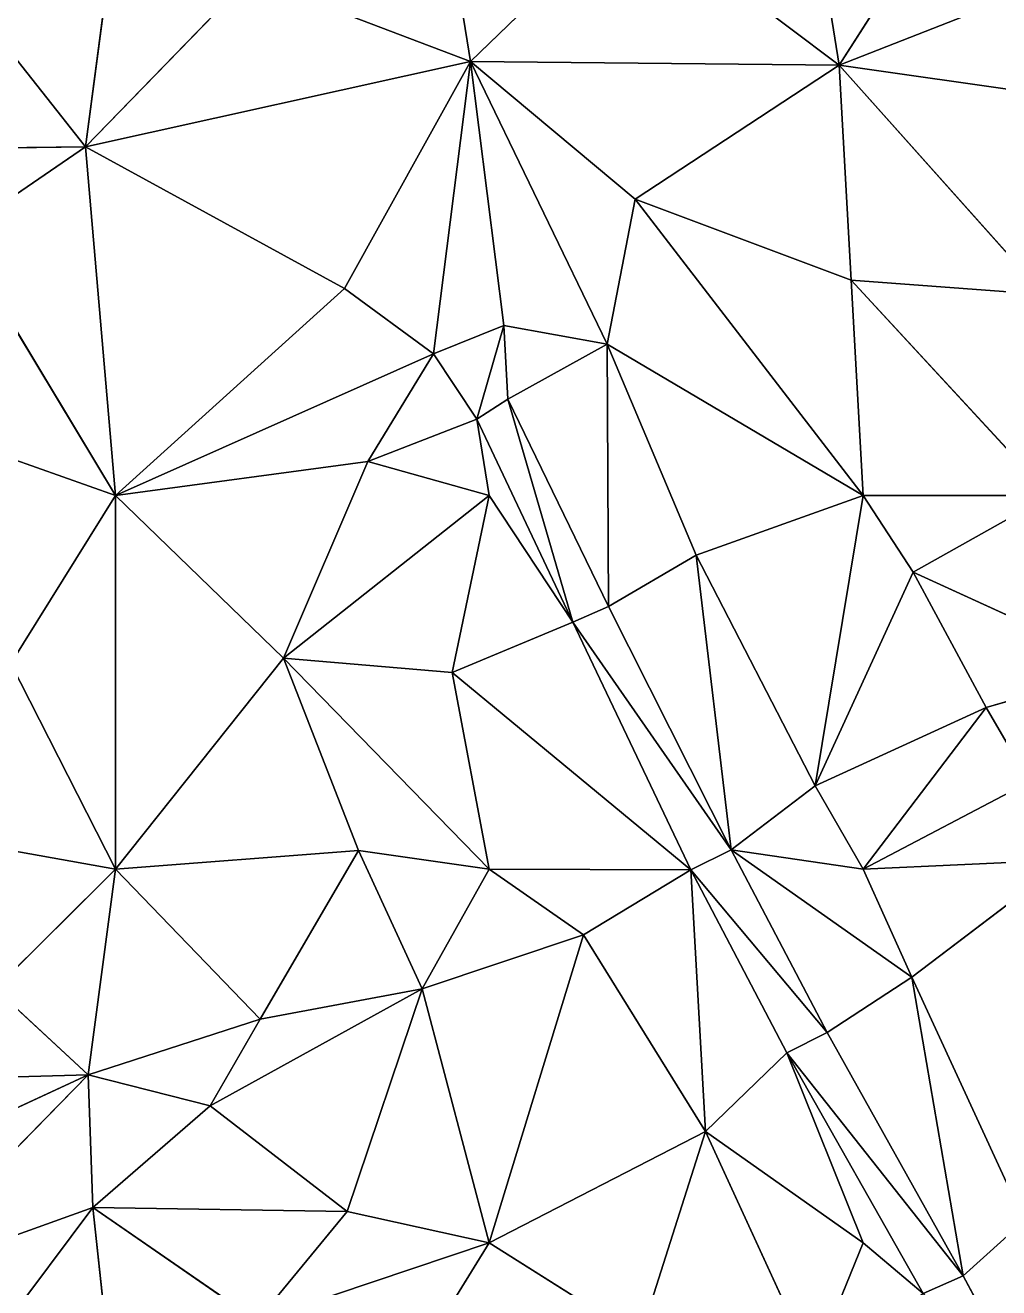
# Model space of a CAD drawing. Header units: metres. Extents: x 0 to 613718, y 0 to 269741.
# Drawn here: x 612123 to 612644, y 268549 to 269225 of the extents above; entities that cross this region are included whole.
import ezdxf

# ---------------------------------------------------------------- set-up
doc = ezdxf.new("R2010")
doc.units = ezdxf.units.M
doc.layers.get('0').update_dxf_attribs({"color": 13, "true_color": 0xff5454})

# ---------------------------------------------------------------- blocks, each defined once
blk = doc.blocks.new('Group1_1')
for p, q in [((612361.11, 269205.61, 248.23), (612336.89, 269354.88, 248.02)), ((612558.26, 269203.69, 248.79), (612633.22, 269320.52, 248.98)), ((612543.44, 269296, 248.7), (612558.26, 269203.69, 248.79)), ((612446.22, 269288.12, 248.4), (612361.11, 269205.61, 248.23)), ((612446.22, 269288.12, 248.4), (612558.26, 269203.69, 248.79)), ((612154.92, 269159.98, 247.8), (612167.46, 269254.38, 247.74)), ((612154.92, 269159.98, 247.8), (612084.75, 269248.99, 247.52)), ((612154.92, 269159.98, 247.8), (612242.97, 269250.54, 247.92)), ((612242.97, 269250.54, 247.92), (612361.11, 269205.61, 248.23)), ((612650.4, 269239.89, 249.09), (612558.26, 269203.69, 248.79)), ((612361.11, 269205.61, 248.23), (612154.92, 269159.98, 247.8)), ((612361.11, 269205.61, 248.23), (612293.56, 269084.03, 248.12)), ((612341.27, 269049.21, 248.22), (612361.11, 269205.61, 248.23)), ((612361.11, 269205.61, 248.23), (612378.9, 269064.26, 248.31)), ((612434.09, 269054.23, 248.43), (612361.11, 269205.61, 248.23)), ((612449.14, 269132, 248.48), (612361.11, 269205.61, 248.23)), ((612558.26, 269203.69, 248.79), (612361.11, 269205.61, 248.23)), ((612449.14, 269132, 248.48), (612558.26, 269203.69, 248.79)), ((612558.26, 269203.69, 248.79), (612664.67, 269188.52, 249.14)), ((612558.26, 269203.69, 248.79), (612564.67, 269088.52, 248.8)), ((612667.88, 269080.93, 249.12), (612558.26, 269203.69, 248.79)), ((612154.92, 269159.98, 247.8), (612011.13, 269158, 247.3)), ((612154.92, 269159.98, 247.8), (612086.74, 269113.16, 247.64)), ((612171.08, 268973.34, 247.89), (612154.92, 269159.98, 247.8)), ((612154.92, 269159.98, 247.8), (612293.56, 269084.03, 248.12)), ((612434.09, 269054.23, 248.43), (612449.14, 269132, 248.48)), ((612571.08, 268973.34, 248.73), (612449.14, 269132, 248.48)), ((612449.14, 269132, 248.48), (612564.67, 269088.52, 248.8)), ((612086.74, 269113.16, 247.64), (612171.08, 268973.34, 247.89)), ((612564.67, 269088.52, 248.8), (612667.88, 269080.93, 249.12)), ((612564.67, 269088.52, 248.8), (612671.08, 268973.34, 249.04)), ((612564.67, 269088.52, 248.8), (612571.08, 268973.34, 248.73)), ((612293.56, 269084.03, 248.12), (612171.08, 268973.34, 247.89)), ((612341.27, 269049.21, 248.22), (612293.56, 269084.03, 248.12)), ((612378.9, 269064.26, 248.31), (612341.27, 269049.21, 248.22)), ((612364.37, 269014.15, 248.26), (612378.9, 269064.26, 248.31)), ((612378.9, 269064.26, 248.31), (612434.09, 269054.23, 248.43)), ((612381.09, 269024.9, 248.3), (612378.9, 269064.26, 248.31)), ((612434.09, 269054.23, 248.43), (612381.09, 269024.9, 248.3)), ((612434.09, 269054.23, 248.43), (612571.08, 268973.34, 248.73)), ((612481.76, 268941.34, 248.48), (612434.09, 269054.23, 248.43)), ((612434.09, 269054.23, 248.43), (612434.83, 268913.84, 248.36)), ((612171.08, 268973.34, 247.89), (612341.27, 269049.21, 248.22)), ((612341.27, 269049.21, 248.22), (612306.15, 268991.51, 248.13)), ((612364.37, 269014.15, 248.26), (612341.27, 269049.21, 248.22)), ((612364.37, 269014.15, 248.26), (612381.09, 269024.9, 248.3)), ((612434.83, 268913.84, 248.36), (612381.09, 269024.9, 248.3)), ((612381.09, 269024.9, 248.3), (612415.72, 268905.49, 248.31)), ((612306.15, 268991.51, 248.13), (612364.37, 269014.15, 248.26)), ((612371.08, 268973.34, 248.26), (612364.37, 269014.15, 248.26)), ((612364.37, 269014.15, 248.26), (612415.72, 268905.49, 248.31)), ((612072.17, 269008.29, 247.67), (612171.08, 268973.34, 247.89)), ((612171.08, 268973.34, 247.89), (612306.15, 268991.51, 248.13)), ((612306.15, 268991.51, 248.13), (612260.99, 268886.15, 248)), ((612371.08, 268973.34, 248.26), (612306.15, 268991.51, 248.13)), ((612115.11, 268883.36, 247.78), (612171.08, 268973.34, 247.89)), ((612171.08, 268773.34, 247.81), (612171.08, 268973.34, 247.89)), ((612171.08, 268973.34, 247.89), (612260.99, 268886.15, 248)), ((612260.99, 268886.15, 248), (612371.08, 268973.34, 248.26)), ((612351.3, 268878.62, 248.16), (612371.08, 268973.34, 248.26)), ((612371.08, 268973.34, 248.26), (612415.72, 268905.49, 248.31)), ((612571.08, 268973.34, 248.73), (612481.76, 268941.34, 248.48)), ((612571.08, 268973.34, 248.73), (612545.4, 268817.89, 248.51)), ((612597.92, 268932.25, 248.77), (612571.08, 268973.34, 248.73)), ((612571.08, 268973.34, 248.73), (612671.08, 268973.34, 249.04)), ((612671.08, 268973.34, 249.04), (612597.92, 268932.25, 248.77)), ((612434.83, 268913.84, 248.36), (612481.76, 268941.34, 248.48)), ((612481.76, 268941.34, 248.48), (612545.4, 268817.89, 248.51)), ((612481.76, 268941.34, 248.48), (612500.51, 268783.68, 248.38)), ((612597.92, 268932.25, 248.77), (612545.4, 268817.89, 248.51)), ((612637.04, 268859.85, 248.79), (612597.92, 268932.25, 248.77)), ((612597.92, 268932.25, 248.77), (612710, 268881, 249.04)), ((612415.72, 268905.49, 248.31), (612434.83, 268913.84, 248.36)), ((612434.83, 268913.84, 248.36), (612500.51, 268783.68, 248.38)), ((612351.3, 268878.62, 248.16), (612415.72, 268905.49, 248.31)), ((612415.72, 268905.49, 248.31), (612479.01, 268772.94, 248.33)), ((612500.51, 268783.68, 248.38), (612415.72, 268905.49, 248.31)), ((612115.11, 268883.36, 247.78), (612171.08, 268773.34, 247.81)), ((612260.99, 268886.15, 248), (612171.08, 268773.34, 247.81)), ((612351.3, 268878.62, 248.16), (612260.99, 268886.15, 248)), ((612260.99, 268886.15, 248), (612371.08, 268773.34, 248.12)), ((612301.13, 268783.29, 248.01), (612260.99, 268886.15, 248)), ((612371.08, 268773.34, 248.12), (612351.3, 268878.62, 248.16)), ((612479.01, 268772.94, 248.33), (612351.3, 268878.62, 248.16)), ((612637.04, 268859.85, 248.79), (612710, 268881, 249.04)), ((612545.4, 268817.89, 248.51), (612637.04, 268859.85, 248.79)), ((612637.04, 268859.85, 248.79), (612571.08, 268773.34, 248.52)), ((612660.23, 268820.1, 248.8), (612637.04, 268859.85, 248.79)), ((612500.51, 268783.68, 248.38), (612545.4, 268817.89, 248.51)), ((612545.4, 268817.89, 248.51), (612571.08, 268773.34, 248.52)), ((612571.08, 268773.34, 248.52), (612660.23, 268820.1, 248.8)), ((612171.08, 268773.34, 247.81), (612096.22, 268786.66, 247.72)), ((612301.13, 268783.29, 248.01), (612171.08, 268773.34, 247.81)), ((612248.44, 268692.98, 247.86), (612301.13, 268783.29, 248.01)), ((612371.08, 268773.34, 248.12), (612301.13, 268783.29, 248.01)), ((612301.13, 268783.29, 248.01), (612335.13, 268709.19, 248)), ((612479.01, 268772.94, 248.33), (612500.51, 268783.68, 248.38)), ((612500.51, 268783.68, 248.38), (612551.86, 268685.76, 248.35)), ((612597.16, 268715.55, 248.49), (612500.51, 268783.68, 248.38)), ((612571.08, 268773.34, 248.52), (612500.51, 268783.68, 248.38)), ((612571.08, 268773.34, 248.52), (612679.94, 268778.27, 248.79)), ((612679.94, 268778.27, 248.79), (612597.16, 268715.55, 248.49)), ((612171.08, 268773.34, 247.81), (612106.68, 268709.26, 247.69)), ((612171.08, 268773.34, 247.81), (612156.41, 268663.26, 247.72)), ((612171.08, 268773.34, 247.81), (612248.44, 268692.98, 247.86)), ((612335.13, 268709.19, 248), (612371.08, 268773.34, 248.12)), ((612371.08, 268773.34, 248.12), (612479.01, 268772.94, 248.33)), ((612371.08, 268773.34, 248.12), (612421.55, 268738.13, 248.18)), ((612479.01, 268772.94, 248.33), (612421.55, 268738.13, 248.18)), ((612479.01, 268772.94, 248.33), (612530.36, 268675.02, 248.3)), ((612551.86, 268685.76, 248.35), (612479.01, 268772.94, 248.33)), ((612479.01, 268772.94, 248.33), (612486.77, 268632.77, 248.14)), ((612597.16, 268715.55, 248.49), (612571.08, 268773.34, 248.52)), ((612421.55, 268738.13, 248.18), (612335.13, 268709.19, 248)), ((612421.55, 268738.13, 248.18), (612371.08, 268573.34, 247.86)), ((612421.55, 268738.13, 248.18), (612486.77, 268632.77, 248.14)), ((612551.86, 268685.76, 248.35), (612597.16, 268715.55, 248.49)), ((612657.36, 268585.1, 248.38), (612597.16, 268715.55, 248.49)), ((612597.16, 268715.55, 248.49), (612624.7, 268555.6, 248.24)), ((612156.41, 268663.26, 247.72), (612106.68, 268709.26, 247.69)), ((612221.74, 268646.51, 247.78), (612335.13, 268709.19, 248)), ((612335.13, 268709.19, 248), (612248.44, 268692.98, 247.86)), ((612335.13, 268709.19, 248), (612294.95, 268590.03, 247.8)), ((612335.13, 268709.19, 248), (612371.08, 268573.34, 247.86)), ((612156.41, 268663.26, 247.72), (612248.44, 268692.98, 247.86)), ((612248.44, 268692.98, 247.86), (612221.74, 268646.51, 247.78)), ((612530.36, 268675.02, 248.3), (612551.86, 268685.76, 248.35)), ((612624.7, 268555.6, 248.24), (612551.86, 268685.76, 248.35)), ((612486.77, 268632.77, 248.14), (612530.36, 268675.02, 248.3)), ((612530.36, 268675.02, 248.3), (612624.7, 268555.6, 248.24)), ((612571.08, 268573.34, 248.17), (612530.36, 268675.02, 248.3)), ((612530.36, 268675.02, 248.3), (612603.2, 268546.05, 248.17)), ((612010.46, 268659.06, 247.49), (612156.41, 268663.26, 247.72)), ((612156.41, 268663.26, 247.72), (612031.83, 268605.37, 247.49)), ((612048.11, 268552.37, 247.47), (612156.41, 268663.26, 247.72)), ((612156.41, 268663.26, 247.72), (612221.74, 268646.51, 247.78)), ((612158.98, 268592.12, 247.66), (612156.41, 268663.26, 247.72)), ((612221.74, 268646.51, 247.78), (612158.98, 268592.12, 247.66)), ((612294.95, 268590.03, 247.8), (612221.74, 268646.51, 247.78)), ((612371.08, 268573.34, 247.86), (612486.77, 268632.77, 248.14)), ((612486.77, 268632.77, 248.14), (612451.65, 268522.38, 247.86)), ((612486.77, 268632.77, 248.14), (612571.08, 268573.34, 248.17)), ((612544.47, 268507.33, 247.95), (612486.77, 268632.77, 248.14)), ((612158.98, 268592.12, 247.66), (612048.11, 268552.37, 247.47)), ((612158.98, 268592.12, 247.66), (612064.85, 268466.61, 247.39)), ((612158.98, 268592.12, 247.66), (612294.95, 268590.03, 247.8)), ((612171.53, 268474.97, 247.49), (612158.98, 268592.12, 247.66)), ((612158.98, 268592.12, 247.66), (612246.84, 268531.45, 247.66)), ((612246.84, 268531.45, 247.66), (612294.95, 268590.03, 247.8)), ((612371.08, 268573.34, 247.86), (612294.95, 268590.03, 247.8)), ((612624.7, 268555.6, 248.24), (612657.36, 268585.1, 248.38)), ((612371.08, 268573.34, 247.86), (612246.84, 268531.45, 247.66)), ((612315.72, 268483.57, 247.63), (612371.08, 268573.34, 247.86)), ((612371.08, 268573.34, 247.86), (612451.65, 268522.38, 247.86)), ((612571.08, 268573.34, 248.17), (612544.47, 268507.33, 247.95)), ((612603.2, 268546.05, 248.17), (612571.08, 268573.34, 248.17)), ((612624.7, 268555.6, 248.24), (612603.2, 268546.05, 248.17)), ((612691.57, 268431.41, 247.99), (612624.7, 268555.6, 248.24))]:
    blk.add_line(p, q)
mesh = blk.add_polyface()
corners = [(612361.11, 269205.61, 248.23), (612336.89, 269354.88, 248.02), (612242.97, 269250.54, 247.92)]
mesh.append_faces([[corners[k] for k in face] for face in [(0, 1, 2)]])
mesh = blk.add_polyface()
corners = [(612446.22, 269288.12, 248.4), (612336.89, 269354.88, 248.02), (612361.11, 269205.61, 248.23)]
mesh.append_faces([[corners[k] for k in face] for face in [(0, 1, 2)]])
mesh = blk.add_polyface()
corners = [(612633.22, 269320.52, 248.98), (612543.44, 269296, 248.7), (612558.26, 269203.69, 248.79)]
mesh.append_faces([[corners[k] for k in face] for face in [(0, 1, 2)]])
mesh = blk.add_polyface()
corners = [(612650.4, 269239.89, 249.09), (612633.22, 269320.52, 248.98), (612558.26, 269203.69, 248.79)]
mesh.append_faces([[corners[k] for k in face] for face in [(0, 1, 2)]])
mesh = blk.add_polyface()
corners = [(612558.26, 269203.69, 248.79), (612543.44, 269296, 248.7), (612446.22, 269288.12, 248.4)]
mesh.append_faces([[corners[k] for k in face] for face in [(0, 1, 2)]])
mesh = blk.add_polyface()
corners = [(612558.26, 269203.69, 248.79), (612446.22, 269288.12, 248.4), (612361.11, 269205.61, 248.23)]
mesh.append_faces([[corners[k] for k in face] for face in [(0, 1, 2)]])
mesh = blk.add_polyface()
corners = [(612167.46, 269254.38, 247.74), (612084.75, 269248.99, 247.52), (612154.92, 269159.98, 247.8)]
mesh.append_faces([[corners[k] for k in face] for face in [(0, 1, 2)]])
mesh = blk.add_polyface()
corners = [(612242.97, 269250.54, 247.92), (612167.46, 269254.38, 247.74), (612154.92, 269159.98, 247.8)]
mesh.append_faces([[corners[k] for k in face] for face in [(0, 1, 2)]])
mesh = blk.add_polyface()
corners = [(612154.92, 269159.98, 247.8), (612084.75, 269248.99, 247.52), (612011.13, 269158, 247.3)]
mesh.append_faces([[corners[k] for k in face] for face in [(0, 1, 2)]])
mesh = blk.add_polyface()
corners = [(612361.11, 269205.61, 248.23), (612242.97, 269250.54, 247.92), (612154.92, 269159.98, 247.8)]
mesh.append_faces([[corners[k] for k in face] for face in [(0, 1, 2)]])
mesh = blk.add_polyface()
corners = [(612664.67, 269188.52, 249.14), (612650.4, 269239.89, 249.09), (612558.26, 269203.69, 248.79)]
mesh.append_faces([[corners[k] for k in face] for face in [(0, 1, 2)]])
mesh = blk.add_polyface()
corners = [(612361.11, 269205.61, 248.23), (612154.92, 269159.98, 247.8), (612293.56, 269084.03, 248.12)]
mesh.append_faces([[corners[k] for k in face] for face in [(0, 1, 2)]])
mesh = blk.add_polyface()
corners = [(612361.11, 269205.61, 248.23), (612293.56, 269084.03, 248.12), (612341.27, 269049.21, 248.22)]
mesh.append_faces([[corners[k] for k in face] for face in [(0, 1, 2)]])
mesh = blk.add_polyface()
corners = [(612378.9, 269064.26, 248.31), (612361.11, 269205.61, 248.23), (612341.27, 269049.21, 248.22)]
mesh.append_faces([[corners[k] for k in face] for face in [(0, 1, 2)]])
mesh = blk.add_polyface()
corners = [(612434.09, 269054.23, 248.43), (612361.11, 269205.61, 248.23), (612378.9, 269064.26, 248.31)]
mesh.append_faces([[corners[k] for k in face] for face in [(0, 1, 2)]])
mesh = blk.add_polyface()
corners = [(612449.14, 269132, 248.48), (612361.11, 269205.61, 248.23), (612434.09, 269054.23, 248.43)]
mesh.append_faces([[corners[k] for k in face] for face in [(0, 1, 2)]])
mesh = blk.add_polyface()
corners = [(612558.26, 269203.69, 248.79), (612361.11, 269205.61, 248.23), (612449.14, 269132, 248.48)]
mesh.append_faces([[corners[k] for k in face] for face in [(0, 1, 2)]])
mesh = blk.add_polyface()
corners = [(612564.67, 269088.52, 248.8), (612558.26, 269203.69, 248.79), (612449.14, 269132, 248.48)]
mesh.append_faces([[corners[k] for k in face] for face in [(0, 1, 2)]])
mesh = blk.add_polyface()
corners = [(612667.88, 269080.93, 249.12), (612558.26, 269203.69, 248.79), (612564.67, 269088.52, 248.8)]
mesh.append_faces([[corners[k] for k in face] for face in [(0, 1, 2)]])
mesh = blk.add_polyface()
corners = [(612667.88, 269080.93, 249.12), (612664.67, 269188.52, 249.14), (612558.26, 269203.69, 248.79)]
mesh.append_faces([[corners[k] for k in face] for face in [(0, 1, 2)]])
mesh = blk.add_polyface()
corners = [(612154.92, 269159.98, 247.8), (612011.13, 269158, 247.3), (612086.74, 269113.16, 247.64)]
mesh.append_faces([[corners[k] for k in face] for face in [(0, 1, 2)]])
mesh = blk.add_polyface()
corners = [(612171.08, 268973.34, 247.89), (612154.92, 269159.98, 247.8), (612086.74, 269113.16, 247.64)]
mesh.append_faces([[corners[k] for k in face] for face in [(0, 1, 2)]])
mesh = blk.add_polyface()
corners = [(612293.56, 269084.03, 248.12), (612154.92, 269159.98, 247.8), (612171.08, 268973.34, 247.89)]
mesh.append_faces([[corners[k] for k in face] for face in [(0, 1, 2)]])
mesh = blk.add_polyface()
corners = [(612571.08, 268973.34, 248.73), (612449.14, 269132, 248.48), (612434.09, 269054.23, 248.43)]
mesh.append_faces([[corners[k] for k in face] for face in [(0, 1, 2)]])
mesh = blk.add_polyface()
corners = [(612571.08, 268973.34, 248.73), (612564.67, 269088.52, 248.8), (612449.14, 269132, 248.48)]
mesh.append_faces([[corners[k] for k in face] for face in [(0, 1, 2)]])
mesh = blk.add_polyface()
corners = [(612171.08, 268973.34, 247.89), (612086.74, 269113.16, 247.64), (612072.17, 269008.29, 247.67)]
mesh.append_faces([[corners[k] for k in face] for face in [(0, 1, 2)]])
mesh = blk.add_polyface()
corners = [(612671.08, 268973.34, 249.04), (612667.88, 269080.93, 249.12), (612564.67, 269088.52, 248.8)]
mesh.append_faces([[corners[k] for k in face] for face in [(0, 1, 2)]])
mesh = blk.add_polyface()
corners = [(612671.08, 268973.34, 249.04), (612564.67, 269088.52, 248.8), (612571.08, 268973.34, 248.73)]
mesh.append_faces([[corners[k] for k in face] for face in [(0, 1, 2)]])
mesh = blk.add_polyface()
corners = [(612341.27, 269049.21, 248.22), (612293.56, 269084.03, 248.12), (612171.08, 268973.34, 247.89)]
mesh.append_faces([[corners[k] for k in face] for face in [(0, 1, 2)]])
mesh = blk.add_polyface()
corners = [(612378.9, 269064.26, 248.31), (612341.27, 269049.21, 248.22), (612364.37, 269014.15, 248.26)]
mesh.append_faces([[corners[k] for k in face] for face in [(0, 1, 2)]])
mesh = blk.add_polyface()
corners = [(612381.09, 269024.9, 248.3), (612378.9, 269064.26, 248.31), (612364.37, 269014.15, 248.26)]
mesh.append_faces([[corners[k] for k in face] for face in [(0, 1, 2)]])
mesh = blk.add_polyface()
corners = [(612434.09, 269054.23, 248.43), (612378.9, 269064.26, 248.31), (612381.09, 269024.9, 248.3)]
mesh.append_faces([[corners[k] for k in face] for face in [(0, 1, 2)]])
mesh = blk.add_polyface()
corners = [(612434.83, 268913.84, 248.36), (612434.09, 269054.23, 248.43), (612381.09, 269024.9, 248.3)]
mesh.append_faces([[corners[k] for k in face] for face in [(0, 1, 2)]])
mesh = blk.add_polyface()
corners = [(612481.76, 268941.34, 248.48), (612434.09, 269054.23, 248.43), (612434.83, 268913.84, 248.36)]
mesh.append_faces([[corners[k] for k in face] for face in [(0, 1, 2)]])
mesh = blk.add_polyface()
corners = [(612571.08, 268973.34, 248.73), (612434.09, 269054.23, 248.43), (612481.76, 268941.34, 248.48)]
mesh.append_faces([[corners[k] for k in face] for face in [(0, 1, 2)]])
mesh = blk.add_polyface()
corners = [(612341.27, 269049.21, 248.22), (612171.08, 268973.34, 247.89), (612306.15, 268991.51, 248.13)]
mesh.append_faces([[corners[k] for k in face] for face in [(0, 1, 2)]])
mesh = blk.add_polyface()
corners = [(612364.37, 269014.15, 248.26), (612341.27, 269049.21, 248.22), (612306.15, 268991.51, 248.13)]
mesh.append_faces([[corners[k] for k in face] for face in [(0, 1, 2)]])
mesh = blk.add_polyface()
corners = [(612415.72, 268905.49, 248.31), (612381.09, 269024.9, 248.3), (612364.37, 269014.15, 248.26)]
mesh.append_faces([[corners[k] for k in face] for face in [(0, 1, 2)]])
mesh = blk.add_polyface()
corners = [(612434.83, 268913.84, 248.36), (612381.09, 269024.9, 248.3), (612415.72, 268905.49, 248.31)]
mesh.append_faces([[corners[k] for k in face] for face in [(0, 1, 2)]])
mesh = blk.add_polyface()
corners = [(612371.08, 268973.34, 248.26), (612364.37, 269014.15, 248.26), (612306.15, 268991.51, 248.13)]
mesh.append_faces([[corners[k] for k in face] for face in [(0, 1, 2)]])
mesh = blk.add_polyface()
corners = [(612415.72, 268905.49, 248.31), (612364.37, 269014.15, 248.26), (612371.08, 268973.34, 248.26)]
mesh.append_faces([[corners[k] for k in face] for face in [(0, 1, 2)]])
mesh = blk.add_polyface()
corners = [(612171.08, 268973.34, 247.89), (612072.17, 269008.29, 247.67), (612115.11, 268883.36, 247.78)]
mesh.append_faces([[corners[k] for k in face] for face in [(0, 1, 2)]])
mesh = blk.add_polyface()
corners = [(612306.15, 268991.51, 248.13), (612171.08, 268973.34, 247.89), (612260.99, 268886.15, 248)]
mesh.append_faces([[corners[k] for k in face] for face in [(0, 1, 2)]])
mesh = blk.add_polyface()
corners = [(612371.08, 268973.34, 248.26), (612306.15, 268991.51, 248.13), (612260.99, 268886.15, 248)]
mesh.append_faces([[corners[k] for k in face] for face in [(0, 1, 2)]])
mesh = blk.add_polyface()
corners = [(612171.08, 268973.34, 247.89), (612115.11, 268883.36, 247.78), (612171.08, 268773.34, 247.81)]
mesh.append_faces([[corners[k] for k in face] for face in [(0, 1, 2)]])
mesh = blk.add_polyface()
corners = [(612260.99, 268886.15, 248), (612171.08, 268973.34, 247.89), (612171.08, 268773.34, 247.81)]
mesh.append_faces([[corners[k] for k in face] for face in [(0, 1, 2)]])
mesh = blk.add_polyface()
corners = [(612371.08, 268973.34, 248.26), (612260.99, 268886.15, 248), (612351.3, 268878.62, 248.16)]
mesh.append_faces([[corners[k] for k in face] for face in [(0, 1, 2)]])
mesh = blk.add_polyface()
corners = [(612415.72, 268905.49, 248.31), (612371.08, 268973.34, 248.26), (612351.3, 268878.62, 248.16)]
mesh.append_faces([[corners[k] for k in face] for face in [(0, 1, 2)]])
mesh = blk.add_polyface()
corners = [(612571.08, 268973.34, 248.73), (612481.76, 268941.34, 248.48), (612545.4, 268817.89, 248.51)]
mesh.append_faces([[corners[k] for k in face] for face in [(0, 1, 2)]])
mesh = blk.add_polyface()
corners = [(612597.92, 268932.25, 248.77), (612571.08, 268973.34, 248.73), (612545.4, 268817.89, 248.51)]
mesh.append_faces([[corners[k] for k in face] for face in [(0, 1, 2)]])
mesh = blk.add_polyface()
corners = [(612671.08, 268973.34, 249.04), (612571.08, 268973.34, 248.73), (612597.92, 268932.25, 248.77)]
mesh.append_faces([[corners[k] for k in face] for face in [(0, 1, 2)]])
mesh = blk.add_polyface()
corners = [(612710, 268881, 249.04), (612671.08, 268973.34, 249.04), (612597.92, 268932.25, 248.77)]
mesh.append_faces([[corners[k] for k in face] for face in [(0, 1, 2)]])
mesh = blk.add_polyface()
corners = [(612500.51, 268783.68, 248.38), (612481.76, 268941.34, 248.48), (612434.83, 268913.84, 248.36)]
mesh.append_faces([[corners[k] for k in face] for face in [(0, 1, 2)]])
mesh = blk.add_polyface()
corners = [(612545.4, 268817.89, 248.51), (612481.76, 268941.34, 248.48), (612500.51, 268783.68, 248.38)]
mesh.append_faces([[corners[k] for k in face] for face in [(0, 1, 2)]])
mesh = blk.add_polyface()
corners = [(612637.04, 268859.85, 248.79), (612597.92, 268932.25, 248.77), (612545.4, 268817.89, 248.51)]
mesh.append_faces([[corners[k] for k in face] for face in [(0, 1, 2)]])
mesh = blk.add_polyface()
corners = [(612710, 268881, 249.04), (612597.92, 268932.25, 248.77), (612637.04, 268859.85, 248.79)]
mesh.append_faces([[corners[k] for k in face] for face in [(0, 1, 2)]])
mesh = blk.add_polyface()
corners = [(612500.51, 268783.68, 248.38), (612434.83, 268913.84, 248.36), (612415.72, 268905.49, 248.31)]
mesh.append_faces([[corners[k] for k in face] for face in [(0, 1, 2)]])
mesh = blk.add_polyface()
corners = [(612479.01, 268772.94, 248.33), (612415.72, 268905.49, 248.31), (612351.3, 268878.62, 248.16)]
mesh.append_faces([[corners[k] for k in face] for face in [(0, 1, 2)]])
mesh = blk.add_polyface()
corners = [(612500.51, 268783.68, 248.38), (612415.72, 268905.49, 248.31), (612479.01, 268772.94, 248.33)]
mesh.append_faces([[corners[k] for k in face] for face in [(0, 1, 2)]])
mesh = blk.add_polyface()
corners = [(612171.08, 268773.34, 247.81), (612115.11, 268883.36, 247.78), (612096.22, 268786.66, 247.72)]
mesh.append_faces([[corners[k] for k in face] for face in [(0, 1, 2)]])
mesh = blk.add_polyface()
corners = [(612301.13, 268783.29, 248.01), (612260.99, 268886.15, 248), (612171.08, 268773.34, 247.81)]
mesh.append_faces([[corners[k] for k in face] for face in [(0, 1, 2)]])
mesh = blk.add_polyface()
corners = [(612371.08, 268773.34, 248.12), (612351.3, 268878.62, 248.16), (612260.99, 268886.15, 248)]
mesh.append_faces([[corners[k] for k in face] for face in [(0, 1, 2)]])
mesh = blk.add_polyface()
corners = [(612371.08, 268773.34, 248.12), (612260.99, 268886.15, 248), (612301.13, 268783.29, 248.01)]
mesh.append_faces([[corners[k] for k in face] for face in [(0, 1, 2)]])
mesh = blk.add_polyface()
corners = [(612479.01, 268772.94, 248.33), (612351.3, 268878.62, 248.16), (612371.08, 268773.34, 248.12)]
mesh.append_faces([[corners[k] for k in face] for face in [(0, 1, 2)]])
mesh = blk.add_polyface()
corners = [(612710, 268881, 249.04), (612637.04, 268859.85, 248.79), (612660.23, 268820.1, 248.8)]
mesh.append_faces([[corners[k] for k in face] for face in [(0, 1, 2)]])
mesh = blk.add_polyface()
corners = [(612637.04, 268859.85, 248.79), (612545.4, 268817.89, 248.51), (612571.08, 268773.34, 248.52)]
mesh.append_faces([[corners[k] for k in face] for face in [(0, 1, 2)]])
mesh = blk.add_polyface()
corners = [(612660.23, 268820.1, 248.8), (612637.04, 268859.85, 248.79), (612571.08, 268773.34, 248.52)]
mesh.append_faces([[corners[k] for k in face] for face in [(0, 1, 2)]])
mesh = blk.add_polyface()
corners = [(612571.08, 268773.34, 248.52), (612545.4, 268817.89, 248.51), (612500.51, 268783.68, 248.38)]
mesh.append_faces([[corners[k] for k in face] for face in [(0, 1, 2)]])
mesh = blk.add_polyface()
corners = [(612679.94, 268778.27, 248.79), (612660.23, 268820.1, 248.8), (612571.08, 268773.34, 248.52)]
mesh.append_faces([[corners[k] for k in face] for face in [(0, 1, 2)]])
mesh = blk.add_polyface()
corners = [(612171.08, 268773.34, 247.81), (612096.22, 268786.66, 247.72), (612106.68, 268709.26, 247.69)]
mesh.append_faces([[corners[k] for k in face] for face in [(0, 1, 2)]])
mesh = blk.add_polyface()
corners = [(612301.13, 268783.29, 248.01), (612171.08, 268773.34, 247.81), (612248.44, 268692.98, 247.86)]
mesh.append_faces([[corners[k] for k in face] for face in [(0, 1, 2)]])
mesh = blk.add_polyface()
corners = [(612335.13, 268709.19, 248), (612301.13, 268783.29, 248.01), (612248.44, 268692.98, 247.86)]
mesh.append_faces([[corners[k] for k in face] for face in [(0, 1, 2)]])
mesh = blk.add_polyface()
corners = [(612371.08, 268773.34, 248.12), (612301.13, 268783.29, 248.01), (612335.13, 268709.19, 248)]
mesh.append_faces([[corners[k] for k in face] for face in [(0, 1, 2)]])
mesh = blk.add_polyface()
corners = [(612551.86, 268685.76, 248.35), (612500.51, 268783.68, 248.38), (612479.01, 268772.94, 248.33)]
mesh.append_faces([[corners[k] for k in face] for face in [(0, 1, 2)]])
mesh = blk.add_polyface()
corners = [(612597.16, 268715.55, 248.49), (612500.51, 268783.68, 248.38), (612551.86, 268685.76, 248.35)]
mesh.append_faces([[corners[k] for k in face] for face in [(0, 1, 2)]])
mesh = blk.add_polyface()
corners = [(612597.16, 268715.55, 248.49), (612571.08, 268773.34, 248.52), (612500.51, 268783.68, 248.38)]
mesh.append_faces([[corners[k] for k in face] for face in [(0, 1, 2)]])
mesh = blk.add_polyface()
corners = [(612679.94, 268778.27, 248.79), (612571.08, 268773.34, 248.52), (612597.16, 268715.55, 248.49)]
mesh.append_faces([[corners[k] for k in face] for face in [(0, 1, 2)]])
mesh = blk.add_polyface()
corners = [(612679.94, 268778.27, 248.79), (612597.16, 268715.55, 248.49), (612657.36, 268585.1, 248.38)]
mesh.append_faces([[corners[k] for k in face] for face in [(0, 1, 2)]])
mesh = blk.add_polyface()
corners = [(612171.08, 268773.34, 247.81), (612106.68, 268709.26, 247.69), (612156.41, 268663.26, 247.72)]
mesh.append_faces([[corners[k] for k in face] for face in [(0, 1, 2)]])
mesh = blk.add_polyface()
corners = [(612248.44, 268692.98, 247.86), (612171.08, 268773.34, 247.81), (612156.41, 268663.26, 247.72)]
mesh.append_faces([[corners[k] for k in face] for face in [(0, 1, 2)]])
mesh = blk.add_polyface()
corners = [(612421.55, 268738.13, 248.18), (612371.08, 268773.34, 248.12), (612335.13, 268709.19, 248)]
mesh.append_faces([[corners[k] for k in face] for face in [(0, 1, 2)]])
mesh = blk.add_polyface()
corners = [(612479.01, 268772.94, 248.33), (612371.08, 268773.34, 248.12), (612421.55, 268738.13, 248.18)]
mesh.append_faces([[corners[k] for k in face] for face in [(0, 1, 2)]])
mesh = blk.add_polyface()
corners = [(612486.77, 268632.77, 248.14), (612479.01, 268772.94, 248.33), (612421.55, 268738.13, 248.18)]
mesh.append_faces([[corners[k] for k in face] for face in [(0, 1, 2)]])
mesh = blk.add_polyface()
corners = [(612551.86, 268685.76, 248.35), (612479.01, 268772.94, 248.33), (612530.36, 268675.02, 248.3)]
mesh.append_faces([[corners[k] for k in face] for face in [(0, 1, 2)]])
mesh = blk.add_polyface()
corners = [(612530.36, 268675.02, 248.3), (612479.01, 268772.94, 248.33), (612486.77, 268632.77, 248.14)]
mesh.append_faces([[corners[k] for k in face] for face in [(0, 1, 2)]])
mesh = blk.add_polyface()
corners = [(612421.55, 268738.13, 248.18), (612335.13, 268709.19, 248), (612371.08, 268573.34, 247.86)]
mesh.append_faces([[corners[k] for k in face] for face in [(0, 1, 2)]])
mesh = blk.add_polyface()
corners = [(612486.77, 268632.77, 248.14), (612421.55, 268738.13, 248.18), (612371.08, 268573.34, 247.86)]
mesh.append_faces([[corners[k] for k in face] for face in [(0, 1, 2)]])
mesh = blk.add_polyface()
corners = [(612624.7, 268555.6, 248.24), (612597.16, 268715.55, 248.49), (612551.86, 268685.76, 248.35)]
mesh.append_faces([[corners[k] for k in face] for face in [(0, 1, 2)]])
mesh = blk.add_polyface()
corners = [(612657.36, 268585.1, 248.38), (612597.16, 268715.55, 248.49), (612624.7, 268555.6, 248.24)]
mesh.append_faces([[corners[k] for k in face] for face in [(0, 1, 2)]])
mesh = blk.add_polyface()
corners = [(612156.41, 268663.26, 247.72), (612106.68, 268709.26, 247.69), (612010.46, 268659.06, 247.49)]
mesh.append_faces([[corners[k] for k in face] for face in [(0, 1, 2)]])
mesh = blk.add_polyface()
corners = [(612335.13, 268709.19, 248), (612248.44, 268692.98, 247.86), (612221.74, 268646.51, 247.78)]
mesh.append_faces([[corners[k] for k in face] for face in [(0, 1, 2)]])
mesh = blk.add_polyface()
corners = [(612335.13, 268709.19, 248), (612221.74, 268646.51, 247.78), (612294.95, 268590.03, 247.8)]
mesh.append_faces([[corners[k] for k in face] for face in [(0, 1, 2)]])
mesh = blk.add_polyface()
corners = [(612371.08, 268573.34, 247.86), (612335.13, 268709.19, 248), (612294.95, 268590.03, 247.8)]
mesh.append_faces([[corners[k] for k in face] for face in [(0, 1, 2)]])
mesh = blk.add_polyface()
corners = [(612248.44, 268692.98, 247.86), (612156.41, 268663.26, 247.72), (612221.74, 268646.51, 247.78)]
mesh.append_faces([[corners[k] for k in face] for face in [(0, 1, 2)]])
mesh = blk.add_polyface()
corners = [(612624.7, 268555.6, 248.24), (612551.86, 268685.76, 248.35), (612530.36, 268675.02, 248.3)]
mesh.append_faces([[corners[k] for k in face] for face in [(0, 1, 2)]])
mesh = blk.add_polyface()
corners = [(612571.08, 268573.34, 248.17), (612530.36, 268675.02, 248.3), (612486.77, 268632.77, 248.14)]
mesh.append_faces([[corners[k] for k in face] for face in [(0, 1, 2)]])
mesh = blk.add_polyface()
corners = [(612624.7, 268555.6, 248.24), (612530.36, 268675.02, 248.3), (612603.2, 268546.05, 248.17)]
mesh.append_faces([[corners[k] for k in face] for face in [(0, 1, 2)]])
mesh = blk.add_polyface()
corners = [(612603.2, 268546.05, 248.17), (612530.36, 268675.02, 248.3), (612571.08, 268573.34, 248.17)]
mesh.append_faces([[corners[k] for k in face] for face in [(0, 1, 2)]])
mesh = blk.add_polyface()
corners = [(612156.41, 268663.26, 247.72), (612010.46, 268659.06, 247.49), (612031.83, 268605.37, 247.49)]
mesh.append_faces([[corners[k] for k in face] for face in [(0, 1, 2)]])
mesh = blk.add_polyface()
corners = [(612156.41, 268663.26, 247.72), (612031.83, 268605.37, 247.49), (612048.11, 268552.37, 247.47)]
mesh.append_faces([[corners[k] for k in face] for face in [(0, 1, 2)]])
mesh = blk.add_polyface()
corners = [(612158.98, 268592.12, 247.66), (612156.41, 268663.26, 247.72), (612048.11, 268552.37, 247.47)]
mesh.append_faces([[corners[k] for k in face] for face in [(0, 1, 2)]])
mesh = blk.add_polyface()
corners = [(612221.74, 268646.51, 247.78), (612156.41, 268663.26, 247.72), (612158.98, 268592.12, 247.66)]
mesh.append_faces([[corners[k] for k in face] for face in [(0, 1, 2)]])
mesh = blk.add_polyface()
corners = [(612294.95, 268590.03, 247.8), (612221.74, 268646.51, 247.78), (612158.98, 268592.12, 247.66)]
mesh.append_faces([[corners[k] for k in face] for face in [(0, 1, 2)]])
mesh = blk.add_polyface()
corners = [(612486.77, 268632.77, 248.14), (612371.08, 268573.34, 247.86), (612451.65, 268522.38, 247.86)]
mesh.append_faces([[corners[k] for k in face] for face in [(0, 1, 2)]])
mesh = blk.add_polyface()
corners = [(612544.47, 268507.33, 247.95), (612486.77, 268632.77, 248.14), (612451.65, 268522.38, 247.86)]
mesh.append_faces([[corners[k] for k in face] for face in [(0, 1, 2)]])
mesh = blk.add_polyface()
corners = [(612571.08, 268573.34, 248.17), (612486.77, 268632.77, 248.14), (612544.47, 268507.33, 247.95)]
mesh.append_faces([[corners[k] for k in face] for face in [(0, 1, 2)]])
mesh = blk.add_polyface()
corners = [(612158.98, 268592.12, 247.66), (612048.11, 268552.37, 247.47), (612064.85, 268466.61, 247.39)]
mesh.append_faces([[corners[k] for k in face] for face in [(0, 1, 2)]])
mesh = blk.add_polyface()
corners = [(612171.53, 268474.97, 247.49), (612158.98, 268592.12, 247.66), (612064.85, 268466.61, 247.39)]
mesh.append_faces([[corners[k] for k in face] for face in [(0, 1, 2)]])
mesh = blk.add_polyface()
corners = [(612294.95, 268590.03, 247.8), (612158.98, 268592.12, 247.66), (612246.84, 268531.45, 247.66)]
mesh.append_faces([[corners[k] for k in face] for face in [(0, 1, 2)]])
mesh = blk.add_polyface()
corners = [(612246.84, 268531.45, 247.66), (612158.98, 268592.12, 247.66), (612171.53, 268474.97, 247.49)]
mesh.append_faces([[corners[k] for k in face] for face in [(0, 1, 2)]])
mesh = blk.add_polyface()
corners = [(612371.08, 268573.34, 247.86), (612294.95, 268590.03, 247.8), (612246.84, 268531.45, 247.66)]
mesh.append_faces([[corners[k] for k in face] for face in [(0, 1, 2)]])
mesh = blk.add_polyface()
corners = [(612691.57, 268431.41, 247.99), (612657.36, 268585.1, 248.38), (612624.7, 268555.6, 248.24)]
mesh.append_faces([[corners[k] for k in face] for face in [(0, 1, 2)]])
mesh = blk.add_polyface()
corners = [(612371.08, 268573.34, 247.86), (612246.84, 268531.45, 247.66), (612315.72, 268483.57, 247.63)]
mesh.append_faces([[corners[k] for k in face] for face in [(0, 1, 2)]])
mesh = blk.add_polyface()
corners = [(612451.65, 268522.38, 247.86), (612371.08, 268573.34, 247.86), (612315.72, 268483.57, 247.63)]
mesh.append_faces([[corners[k] for k in face] for face in [(0, 1, 2)]])
mesh = blk.add_polyface()
corners = [(612603.2, 268546.05, 248.17), (612571.08, 268573.34, 248.17), (612544.47, 268507.33, 247.95)]
mesh.append_faces([[corners[k] for k in face] for face in [(0, 1, 2)]])
mesh = blk.add_polyface()
corners = [(612691.57, 268431.41, 247.99), (612624.7, 268555.6, 248.24), (612603.2, 268546.05, 248.17)]
mesh.append_faces([[corners[k] for k in face] for face in [(0, 1, 2)]])

msp = doc.modelspace()

# ---------------------------------------------------------------- block references
msp.add_blockref('Group1_1', (0, 0))

doc.saveas('drawing.dxf')
